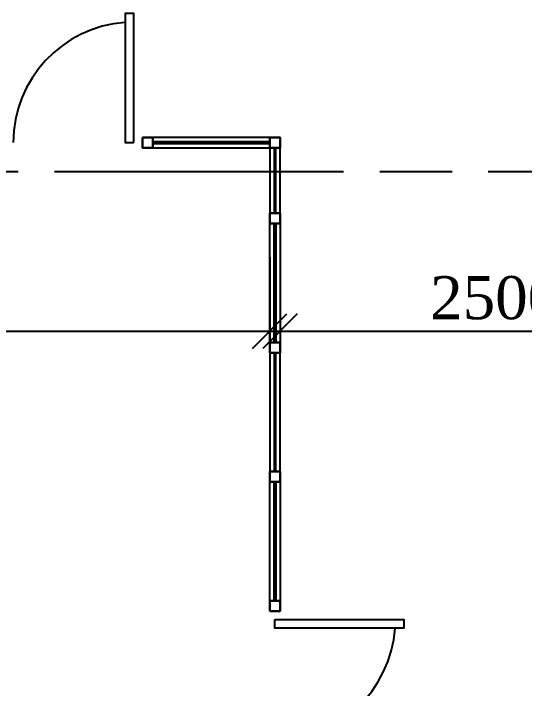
# Model space of a CAD drawing. Header units: inches. Extents: x 2870606 to 3671143, y -733551 to -473558.
# Drawn here: x 3557695 to 3560664, y -509423 to -505503 of the extents above; entities that cross this region are included whole.
import ezdxf

# ---------------------------------------------------------------- set-up
doc = ezdxf.new("R2010")
doc.units = ezdxf.units.IN
doc.header["$MEASUREMENT"] = 0
doc.linetypes.add('ACAD_ISO08W100', pattern=[36, 24, -3, 6, -3])
doc.layers.add('A_Windows', color=160, linetype='Continuous')
doc.styles.add('J~stule', font='dutch.ttf')
doc.dimstyles.new('J~style', dxfattribs={"dimscale": 100, "dimtxt": 2.5, "dimasz": 2, "dimexe": 0.55, "dimexo": 0.725, "dimtad": 1, "dimdec": 0, "dimdsep": 46, "dimtxsty": 'J~stule', "dimblk": 'OBLIQUE', "dimcen": 2, "dimdle": 0.5, "dimadec": 0, "dimazin": 0, "dimtfac": 1, "dimtdec": 0, "dimtmove": 0, "dimatfit": 3, "dimfxl": 1, "dimarcsym": 0})

# ---------------------------------------------------------------- blocks, each defined once
blk = doc.blocks.new('*U75')
at = {"color": 7, "lineweight": 30}
for points in [[(0, 60), (60, 60), (60, 0), (0, 0)], [(810, 60), (750, 60), (750, 0), (810, 0)]]:
    blk.add_lwpolyline(points, close=True, dxfattribs=at)
at = {"color": 4, "lineweight": 25}
for points in [[(60, 60), (750, 60), (750, 0), (60, 0)], [(60, 35), (750, 35), (750, 25), (60, 25)]]:
    blk.add_lwpolyline(points, close=True, dxfattribs=at)
blk = doc.blocks.new('*U93')
at = {"color": 7, "lineweight": 30}
for points in [[(0, 60), (60, 60), (60, 0), (0, 0)], [(500, 60), (440, 60), (440, 0), (500, 0)]]:
    blk.add_lwpolyline(points, close=True, dxfattribs=at)
at = {"color": 4, "lineweight": 25}
for points in [[(60, 60), (440, 60), (440, 0), (60, 0)], [(60, 35), (440, 35), (440, 25), (60, 25)]]:
    blk.add_lwpolyline(points, close=True, dxfattribs=at)
blk = doc.blocks.new('*U101')
at = {"color": 7, "lineweight": 30}
for points in [[(0, 60), (60, 60), (60, 0), (0, 0)], [(800, 60), (740, 60), (740, 0), (800, 0)]]:
    blk.add_lwpolyline(points, close=True, dxfattribs=at)
at = {"color": 4, "lineweight": 25}
for points in [[(60, 60), (740, 60), (740, 0), (60, 0)], [(60, 35), (740, 35), (740, 25), (60, 25)]]:
    blk.add_lwpolyline(points, close=True, dxfattribs=at)
blk = doc.blocks.new('_Oblique')
at = {"color": 0, "linetype": 'ByBlock', "lineweight": -2}
blk.add_line((-0.5, -0.5), (0.5, 0.5), dxfattribs=at)
blk = doc.blocks.new('*D847')
at = {"color": 0, "lineweight": -2, "transparency": 16777216}
for p, q in [((3552703.7, -506918.1), (3552703.7, -507403)), ((3559183.7, -506918.1), (3559183.7, -507403)), ((3552653.7, -507348), (3559233.7, -507348))]:
    blk.add_line(p, q, dxfattribs=at)
at = {"layer": 'Defpoints', "color": 0, "lineweight": 35, "transparency": 16777216}
for p in [(3552703.7, -506845.6), (3559183.7, -506845.6), (3559183.7, -507348)]:
    blk.add_point(p, dxfattribs=at)
at = {"color": 0, "lineweight": -2, "transparency": 16777216, "xscale": 200, "yscale": 200, "zscale": 200, "rotation": 180}
blk.add_blockref('_Oblique', (3552703.7, -507348), dxfattribs=at)
at = {"color": 0, "lineweight": -2, "transparency": 16777216, "xscale": 200, "yscale": 200, "zscale": 200}
blk.add_blockref('_Oblique', (3559183.7, -507348), dxfattribs=at)
at = {"color": 0, "transparency": 16777216, "insert": (3555943.7, -507157.8), "char_height": 250, "attachment_point": 5, "style": 'J~stule'}
blk.add_mtext('6480', dxfattribs=at)
blk = doc.blocks.new('*D848')
at = {"color": 0, "lineweight": -2, "transparency": 16777216}
for p, q in [((3559243.7, -506925.3), (3559243.7, -507403)), ((3561743.7, -506925.3), (3561743.7, -507403)), ((3559193.7, -507348), (3561793.7, -507348))]:
    blk.add_line(p, q, dxfattribs=at)
at = {"layer": 'Defpoints', "color": 0, "lineweight": 35, "transparency": 16777216}
for p in [(3559243.7, -506852.8), (3561743.7, -506852.8), (3561743.7, -507348)]:
    blk.add_point(p, dxfattribs=at)
at = {"color": 0, "lineweight": -2, "transparency": 16777216, "xscale": 200, "yscale": 200, "zscale": 200, "rotation": 180}
blk.add_blockref('_Oblique', (3559243.7, -507348), dxfattribs=at)
at = {"color": 0, "lineweight": -2, "transparency": 16777216, "xscale": 200, "yscale": 200, "zscale": 200}
blk.add_blockref('_Oblique', (3561743.7, -507348), dxfattribs=at)
at = {"color": 0, "transparency": 16777216, "insert": (3560493.7, -507155.3), "char_height": 250, "attachment_point": 5, "style": 'J~stule'}
blk.add_mtext('2500', dxfattribs=at)

msp = doc.modelspace()

# ---------------------------------------------------------------- linework, layer by layer
at = {"color": 252, "linetype": 'ACAD_ISO08W100', "ltscale": 70}
msp.add_line((3587332.87, -506423.13), (3525281.82, -506423.13), dxfattribs=at)
for points in [[(3558393.68, -506253.13), (3558393.68, -505503.13), (3558343.68, -505503.13), (3558343.68, -506253.13)], [(3559213.68, -509023.13), (3559963.68, -509023.13), (3559963.68, -509073.13), (3559213.68, -509073.13)]]:
    msp.add_lwpolyline(points, close=True)
for centre, start, end in [((3558393.68, -506253.13), 94.09604, 180), ((3559213.68, -509023.13), 270, 355.90396)]:
    msp.add_arc(centre, 700, start, end)

# ---------------------------------------------------------------- block references
at = {"layer": 'A_Windows', "color": 5, "lineweight": 30, "xscale": -1}
for name, p, rotation in [('*U101', (3559243.68, -506283.13), 1.539282941109832e-05), ('*U93', (3559243.68, -506223.13), 89.99998460706348), ('*U75', (3559243.68, -507413.13), 89.99998460706348)]:
    msp.add_blockref(name, p, dxfattribs=dict(at, rotation=rotation))
at = {"layer": 'A_Windows', "color": 5, "lineweight": 30, "rotation": 90.0000153929365}
for p in [(3559243.68, -507473.13), (3559243.68, -508973.13)]:
    msp.add_blockref('*U75', p, dxfattribs=at)

# ---------------------------------------------------------------- dimensions: what is measured, and where the dimension line sits
for base, p1, p2, picture, middle in [((3559183.68, -507348.04), (3552703.68, -506845.57), (3559183.68, -506845.57), '*D847', (3555943.68, -507157.85)), ((3561743.68, -507348.04), (3559243.68, -506852.79), (3561743.68, -506852.79), '*D848', (3560493.68, -507155.34))]:
    dim = msp.add_linear_dim(base=base, p1=p1, p2=p2, dimstyle='J~style', override={"dimdec": 1, "dimtdec": 1})
    dim.commit()
    dim.dimension.update_dxf_attribs({"geometry": picture, "text_midpoint": middle})

doc.saveas('drawing.dxf')
